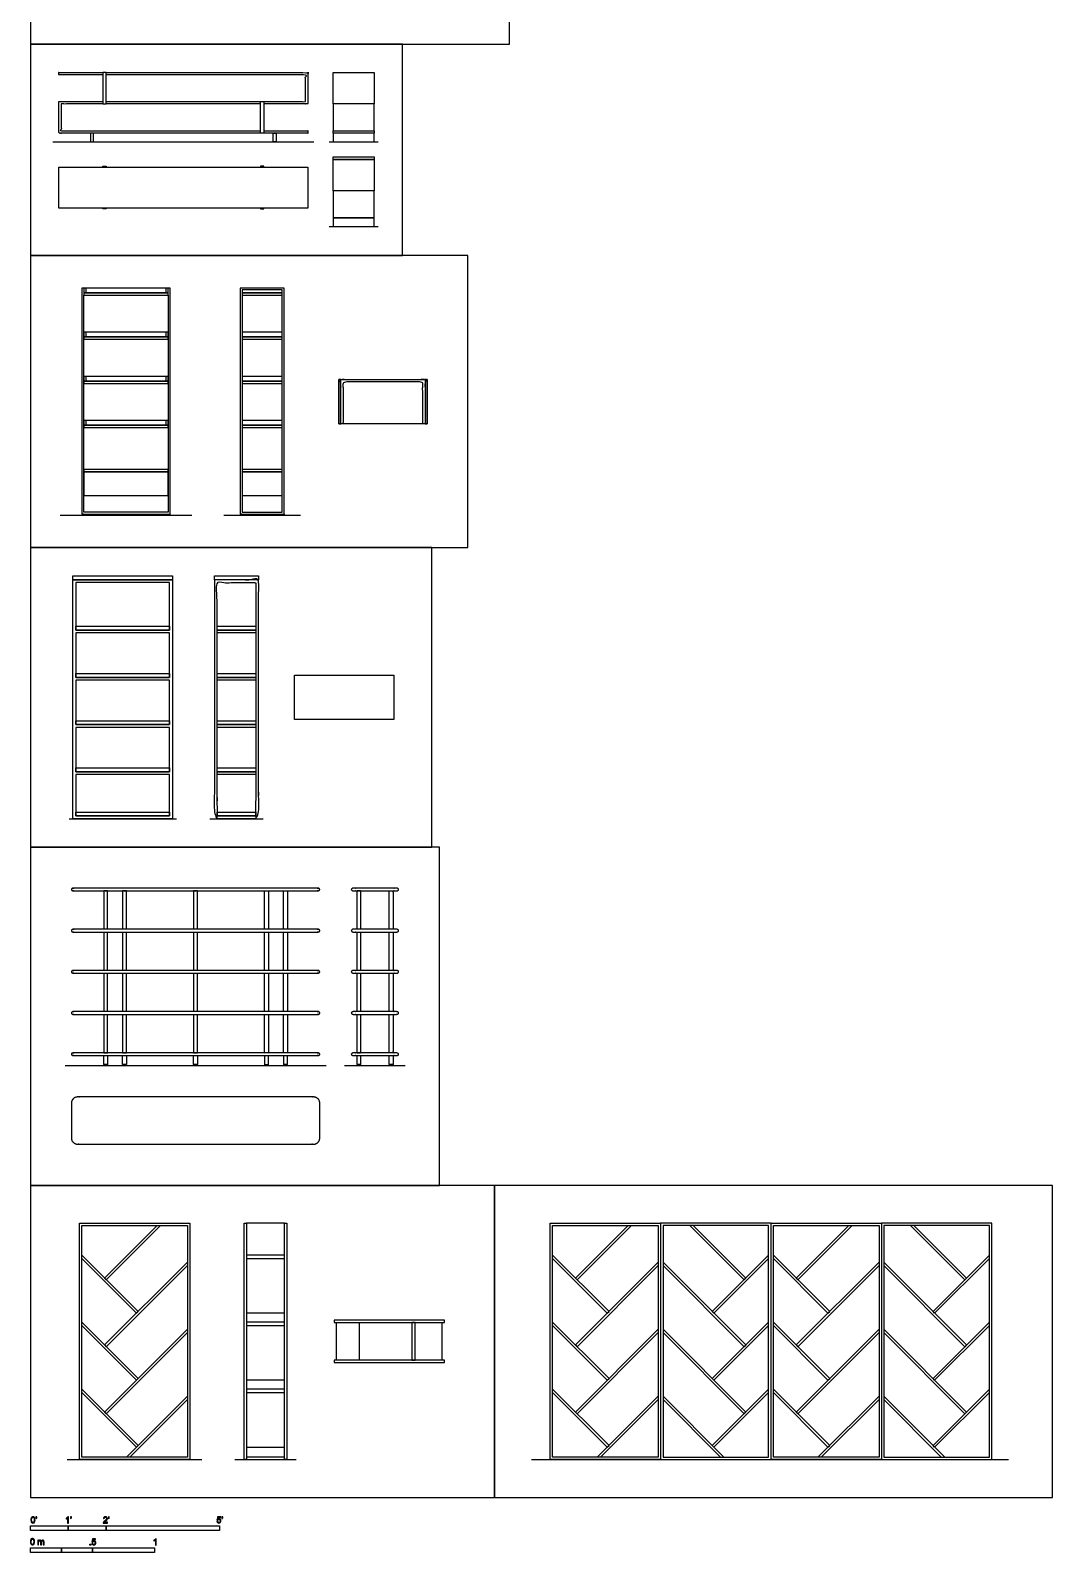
# Model space of a CAD drawing. Header units: millimetres. Extents: x 0.1 to 32.5, y -0.4 to 24.1.
# Drawn here: x 0.09 to 8.32, y -0.36 to 11.9 of the extents above; entities that cross this region are included whole.
import ezdxf

# ---------------------------------------------------------------- set-up
doc = ezdxf.new("R2010")
doc.units = ezdxf.units.MM
for name, color, linetype, true_color in [('2D$AG-DIAGRAM', 7, 'Continuous', 0xfecc66), ('2D$AG-FURNITURE', 7, 'Continuous', 0x66ccff), ('2D$N-SYMB', 7, 'Continuous', 0x800040), ('2D$X-VPRT', 6, 'Continuous', 0xff00ff)]:
    doc.layers.add(name, color=color, linetype=linetype, true_color=true_color)

msp = doc.modelspace()

# ---------------------------------------------------------------- linework, layer by layer
at = {"layer": '2D$AG-DIAGRAM'}
for points in [[(0.27, 11.003), (2.372, 11.003)], [(2.496, 11.003), (2.89, 11.003)], [(2.496, 10.321), (2.89, 10.321)], [(0.328, 7.996), (1.388, 7.996)], [(1.647, 7.996), (2.266, 7.996)], [(0.4, 5.55), (1.265, 5.55)], [(1.535, 5.55), (1.963, 5.55)], [(0.368, 3.563), (2.471, 3.563)], [(2.62, 3.563), (3.108, 3.563)], [(0.386, 0.388), (1.471, 0.388)], [(1.737, 0.388), (2.23, 0.388)], [(4.125, 0.388), (7.969, 0.388)]]:
    msp.add_lwpolyline(points, dxfattribs=at)
at = {"layer": '2D$AG-FURNITURE'}
msp.add_line((1.831, 0.487), (2.136, 0.487), dxfattribs=at)
for points in [[(0.673, 11.307), (0.699, 11.307), (0.699, 11.561), (0.673, 11.561)], [(2.528, 11.561), (2.858, 11.561), (2.858, 11.307), (2.528, 11.307)], [(1.969, 11.072), (1.943, 11.072), (1.943, 11.326), (1.969, 11.326)], [(2.858, 11.091), (2.858, 11.307), (2.528, 11.307), (2.528, 11.091)], [(0.572, 11.072), (0.572, 11.003), (0.597, 11.003), (0.597, 11.072)], [(2.07, 11.072), (2.07, 11.003), (2.045, 11.003), (2.045, 11.072)], [(2.528, 11.072), (2.528, 11.091), (2.858, 11.091), (2.858, 11.072)], [(2.528, 11.003), (2.858, 11.003), (2.858, 11.072), (2.528, 11.072)], [(0.318, 10.799), (2.324, 10.799), (2.324, 10.469), (0.318, 10.469)], [(0.673, 10.806), (0.699, 10.806), (0.699, 10.799), (0.673, 10.799)], [(1.969, 10.806), (1.943, 10.806), (1.943, 10.799), (1.969, 10.799)], [(2.528, 10.861), (2.528, 10.88), (2.858, 10.88), (2.858, 10.861)], [(2.528, 10.861), (2.858, 10.861), (2.858, 10.607), (2.528, 10.607)], [(2.858, 10.391), (2.858, 10.607), (2.528, 10.607), (2.528, 10.391)], [(0.673, 10.469), (0.699, 10.469), (0.699, 10.463), (0.673, 10.463)], [(1.969, 10.469), (1.943, 10.469), (1.943, 10.463), (1.969, 10.463)], [(2.528, 10.321), (2.858, 10.321), (2.858, 10.391), (2.528, 10.391)], [(0.519, 9.824), (0.519, 9.786), (1.198, 9.786), (1.198, 9.824)], [(0.538, 9.824), (0.519, 9.824), (0.519, 9.786), (0.538, 9.786)], [(1.198, 9.824), (1.179, 9.824), (1.179, 9.786), (1.198, 9.786)], [(1.779, 9.824), (1.779, 8.002), (2.134, 8.002), (2.134, 9.824)], [(1.794, 9.809), (1.794, 8.018), (2.118, 8.018), (2.118, 9.809)], [(1.794, 9.809), (1.794, 9.786), (2.118, 9.786), (2.118, 9.809)], [(0.519, 9.786), (0.519, 9.767), (1.198, 9.767), (1.198, 9.786)], [(0.519, 9.767), (1.198, 9.767), (1.198, 8.018), (0.519, 8.018)], [(1.794, 9.786), (1.794, 9.767), (2.118, 9.767), (2.118, 9.786)], [(0.519, 9.469), (0.519, 9.431), (1.198, 9.431), (1.198, 9.469)], [(0.538, 9.469), (0.519, 9.469), (0.519, 9.431), (0.538, 9.431)], [(1.198, 9.469), (1.179, 9.469), (1.179, 9.431), (1.198, 9.431)], [(1.794, 9.469), (1.794, 9.431), (2.118, 9.431), (2.118, 9.469)], [(0.519, 9.431), (0.519, 9.412), (1.198, 9.412), (1.198, 9.431)], [(1.794, 9.431), (1.794, 9.412), (2.118, 9.412), (2.118, 9.431)], [(0.519, 9.113), (0.519, 9.075), (1.198, 9.075), (1.198, 9.113)], [(0.538, 9.113), (0.519, 9.113), (0.519, 9.075), (0.538, 9.075)], [(0.519, 9.075), (0.519, 9.056), (1.198, 9.056), (1.198, 9.075)], [(1.198, 9.113), (1.179, 9.113), (1.179, 9.075), (1.198, 9.075)], [(1.794, 9.113), (1.794, 9.075), (2.118, 9.075), (2.118, 9.113)], [(1.794, 9.075), (1.794, 9.056), (2.118, 9.056), (2.118, 9.075)], [(2.573, 9.088), (3.284, 9.088), (3.284, 8.732), (2.573, 8.732)], [(2.573, 8.732), (2.589, 8.732), (2.589, 9.088), (2.573, 9.088)], [(3.268, 8.732), (3.284, 8.732), (3.284, 9.088), (3.268, 9.088)], [(0.519, 8.758), (0.519, 8.72), (1.198, 8.72), (1.198, 8.758)], [(0.538, 8.758), (0.519, 8.758), (0.519, 8.72), (0.538, 8.72)], [(0.519, 8.72), (0.519, 8.7), (1.198, 8.7), (1.198, 8.72)], [(1.198, 8.758), (1.179, 8.758), (1.179, 8.72), (1.198, 8.72)], [(1.794, 8.758), (1.794, 8.72), (2.118, 8.72), (2.118, 8.758)], [(1.794, 8.72), (1.794, 8.7), (2.118, 8.7), (2.118, 8.72)], [(0.519, 8.364), (0.519, 8.345), (1.198, 8.345), (1.198, 8.364)], [(0.519, 8.345), (0.519, 8.154), (1.198, 8.154), (1.198, 8.345)], [(1.794, 8.364), (1.794, 8.345), (2.118, 8.345), (2.118, 8.364)], [(1.794, 8.345), (1.794, 8.154), (2.118, 8.154), (2.118, 8.345)], [(0.505, 8.002), (0.505, 7.996), (0.516, 7.996), (0.516, 8.002)], [(1.211, 8.002), (1.211, 7.996), (1.201, 7.996), (1.201, 8.002)], [(1.781, 8.002), (1.781, 7.996), (1.792, 7.996), (1.792, 8.002)], [(2.132, 8.002), (2.132, 7.996), (2.121, 7.996), (2.121, 8.002)], [(0.432, 7.506), (1.233, 7.506), (1.233, 7.474), (0.432, 7.474)], [(1.571, 7.506), (1.927, 7.506), (1.927, 7.474), (1.571, 7.474)], [(0.432, 7.474), (1.233, 7.474), (1.233, 5.55), (0.432, 5.55)], [(0.455, 7.068), (1.21, 7.068), (1.21, 7.452), (0.455, 7.452)], [(0.455, 7.1), (1.21, 7.1), (1.21, 7.068), (0.455, 7.068)], [(0.455, 6.688), (1.21, 6.688), (1.21, 7.046), (0.455, 7.046)], [(1.593, 7.1), (1.904, 7.1), (1.904, 7.068), (1.593, 7.068)], [(1.593, 7.068), (1.904, 7.068), (1.904, 7.046), (1.593, 7.046)], [(0.455, 6.72), (1.21, 6.72), (1.21, 6.688), (0.455, 6.688)], [(0.455, 6.666), (0.455, 6.308), (1.21, 6.308), (1.21, 6.666)], [(1.593, 6.72), (1.904, 6.72), (1.904, 6.688), (1.593, 6.688)], [(1.593, 6.688), (1.904, 6.688), (1.904, 6.666), (1.593, 6.666)], [(2.216, 6.706), (3.016, 6.706), (3.016, 6.35), (2.216, 6.35)], [(0.455, 6.339), (1.21, 6.339), (1.21, 6.308), (0.455, 6.308)], [(0.455, 6.285), (0.455, 5.927), (1.21, 5.927), (1.21, 6.285)], [(1.593, 6.339), (1.904, 6.339), (1.904, 6.308), (1.593, 6.308)], [(1.593, 6.308), (1.904, 6.308), (1.904, 6.285), (1.593, 6.285)], [(0.455, 5.959), (1.21, 5.959), (1.21, 5.927), (0.455, 5.927)], [(0.455, 5.905), (0.455, 5.572), (1.21, 5.572), (1.21, 5.905)], [(1.593, 5.959), (1.904, 5.959), (1.904, 5.927), (1.593, 5.927)], [(1.593, 5.927), (1.904, 5.927), (1.904, 5.905), (1.593, 5.905)], [(0.455, 5.604), (1.21, 5.604), (1.21, 5.572), (0.455, 5.572)], [(1.593, 5.604), (1.904, 5.604), (1.904, 5.572), (1.593, 5.572)], [(1.593, 5.572), (1.904, 5.572), (1.904, 5.55), (1.593, 5.55)], [(0.682, 3.569), (0.709, 3.569), (0.709, 3.563), (0.682, 3.563)], [(1.406, 3.569), (1.433, 3.569), (1.433, 3.563), (1.406, 3.563)], [(2.157, 3.569), (2.13, 3.569), (2.13, 3.563), (2.157, 3.563)], [(2.747, 3.569), (2.721, 3.569), (2.721, 3.563), (2.747, 3.563)], [(2.981, 3.569), (3.008, 3.569), (3.008, 3.563), (2.981, 3.563)], [(0.484, 0.388), (0.484, 2.293), (1.373, 2.293), (1.373, 0.388)], [(0.503, 0.407), (0.503, 2.274), (1.354, 2.274), (1.354, 0.407)], [(1.831, 2.293), (1.831, 0.388), (1.812, 0.388), (1.812, 2.293)], [(2.155, 2.293), (2.155, 0.388), (2.136, 0.388), (2.136, 2.293)], [(4.277, 0.388), (4.277, 2.293), (5.166, 2.293), (5.166, 0.388)], [(4.296, 0.407), (4.296, 2.274), (5.147, 2.274), (5.147, 0.407)], [(6.055, 0.388), (6.055, 2.293), (5.166, 2.293), (5.166, 0.388)], [(6.036, 0.407), (6.036, 2.274), (5.185, 2.274), (5.185, 0.407)], [(6.055, 0.388), (6.055, 2.293), (6.944, 2.293), (6.944, 0.388)], [(6.074, 0.407), (6.074, 2.274), (6.925, 2.274), (6.925, 0.407)], [(7.833, 0.388), (7.833, 2.293), (6.944, 2.293), (6.944, 0.388)], [(7.814, 0.407), (7.814, 2.274), (6.963, 2.274), (6.963, 0.407)], [(2.136, 2.007), (2.136, 2.034), (1.831, 2.034), (1.831, 2.007)], [(2.136, 1.468), (2.136, 1.495), (1.831, 1.495), (1.831, 1.468)], [(2.536, 1.492), (3.425, 1.492), (3.425, 1.512), (2.536, 1.512)], [(3.162, 1.188), (3.189, 1.188), (3.189, 1.492), (3.162, 1.492)], [(2.536, 1.169), (3.425, 1.169), (3.425, 1.188), (2.536, 1.188)], [(2.136, 0.928), (2.136, 0.955), (1.831, 0.955), (1.831, 0.928)], [(2.136, 0.388), (2.136, 0.407), (1.831, 0.407), (1.831, 0.388)]]:
    msp.add_lwpolyline(points, close=True, dxfattribs=at)
for points in [[(0.519, 9.824), (0.503, 9.824), (0.503, 8.002), (1.214, 8.002), (1.214, 9.824), (1.198, 9.824)], [(0.711, 4.66), (0.711, 4.969), (0.68, 4.969), (0.68, 4.66)], [(1.435, 4.66), (1.435, 4.969), (1.404, 4.969), (1.404, 4.66)], [(2.128, 4.66), (2.128, 4.969), (2.159, 4.969), (2.159, 4.66)], [(0.68, 4.637), (0.68, 4.328)], [(0.711, 4.328), (0.711, 4.637)], [(0.832, 4.637), (0.832, 4.328)], [(0.864, 4.328), (0.864, 4.637)], [(1.404, 4.637), (1.404, 4.328)], [(1.435, 4.328), (1.435, 4.637)], [(1.975, 4.328), (1.975, 4.637)], [(2.007, 4.637), (2.007, 4.328)], [(2.128, 4.328), (2.128, 4.637)], [(2.159, 4.637), (2.159, 4.328)], [(0.68, 4.306), (0.68, 3.996)], [(0.711, 3.996), (0.711, 4.306)], [(0.832, 4.306), (0.832, 3.996)], [(0.864, 3.996), (0.864, 4.306)], [(1.404, 4.306), (1.404, 3.996)], [(1.435, 3.996), (1.435, 4.306)], [(1.975, 3.996), (1.975, 4.306)], [(2.007, 4.306), (2.007, 3.996)], [(2.128, 3.996), (2.128, 4.306)], [(2.159, 4.306), (2.159, 3.996)], [(0.68, 3.974), (0.68, 3.664), (0.711, 3.664), (0.711, 3.974)], [(1.404, 3.974), (1.404, 3.664), (1.435, 3.664), (1.435, 3.974)], [(2.159, 3.974), (2.159, 3.664), (2.128, 3.664), (2.128, 3.974)], [(0.711, 3.642), (0.711, 3.569), (0.68, 3.569), (0.68, 3.642)], [(1.435, 3.642), (1.435, 3.569), (1.404, 3.569), (1.404, 3.642)], [(2.128, 3.642), (2.128, 3.569), (2.159, 3.569), (2.159, 3.642)], [(2.718, 3.642), (2.718, 3.569), (2.75, 3.569), (2.75, 3.642)], [(3.01, 3.642), (3.01, 3.569), (2.978, 3.569), (2.978, 3.642)], [(1.11, 2.274), (0.687, 1.85), (0.7, 1.837), (1.137, 2.274)], [(2.136, 2.293), (1.831, 2.293)], [(4.903, 2.274), (4.48, 1.85), (4.493, 1.837), (4.93, 2.274)], [(5.428, 2.274), (5.851, 1.85), (5.838, 1.837), (5.401, 2.274)], [(6.681, 2.274), (6.258, 1.85), (6.271, 1.837), (6.708, 2.274)], [(7.206, 2.274), (7.629, 1.85), (7.616, 1.837), (7.179, 2.274)], [(0.503, 2.007), (0.943, 1.567), (0.957, 1.58), (0.503, 2.034)], [(1.354, 1.977), (0.687, 1.311), (0.7, 1.297), (1.354, 1.95)], [(4.296, 2.007), (4.736, 1.567), (4.75, 1.58), (4.296, 2.034)], [(5.147, 1.977), (4.48, 1.311), (4.493, 1.297), (5.147, 1.95)], [(5.185, 1.977), (5.851, 1.311), (5.838, 1.297), (5.185, 1.95)], [(6.036, 2.007), (5.595, 1.567), (5.582, 1.58), (6.036, 2.034)], [(6.074, 2.007), (6.514, 1.567), (6.528, 1.58), (6.074, 2.034)], [(6.925, 1.977), (6.258, 1.311), (6.271, 1.297), (6.925, 1.95)], [(6.963, 1.977), (7.629, 1.311), (7.616, 1.297), (6.963, 1.95)], [(7.814, 2.007), (7.373, 1.567), (7.36, 1.58), (7.814, 2.034)], [(0.503, 1.468), (0.943, 1.027), (0.957, 1.041), (0.503, 1.495)], [(2.136, 1.567), (1.831, 1.567)], [(2.555, 1.188), (2.555, 1.492)], [(2.739, 1.188), (2.739, 1.492)], [(3.406, 1.188), (3.406, 1.492)], [(4.296, 1.468), (4.736, 1.027), (4.75, 1.041), (4.296, 1.495)], [(6.036, 1.468), (5.595, 1.027), (5.582, 1.041), (6.036, 1.495)], [(6.074, 1.468), (6.514, 1.027), (6.528, 1.041), (6.074, 1.495)], [(7.814, 1.468), (7.373, 1.027), (7.36, 1.041), (7.814, 1.495)], [(1.354, 1.438), (0.687, 0.771), (0.7, 0.757), (1.354, 1.411)], [(5.147, 1.438), (4.48, 0.771), (4.493, 0.757), (5.147, 1.411)], [(5.185, 1.438), (5.851, 0.771), (5.838, 0.757), (5.185, 1.411)], [(6.925, 1.438), (6.258, 0.771), (6.271, 0.757), (6.925, 1.411)], [(6.963, 1.438), (7.629, 0.771), (7.616, 0.757), (6.963, 1.411)], [(2.136, 1.027), (1.831, 1.027)], [(0.503, 0.928), (0.943, 0.487), (0.957, 0.501), (0.503, 0.955)], [(1.354, 0.898), (0.862, 0.407)], [(0.889, 0.407), (1.354, 0.871)], [(4.296, 0.928), (4.736, 0.487), (4.75, 0.501), (4.296, 0.955)], [(5.147, 0.898), (4.655, 0.407)], [(4.682, 0.407), (5.147, 0.871)], [(5.185, 0.898), (5.676, 0.407)], [(5.649, 0.407), (5.185, 0.871)], [(6.036, 0.928), (5.595, 0.487), (5.582, 0.501), (6.036, 0.955)], [(6.074, 0.928), (6.514, 0.487), (6.528, 0.501), (6.074, 0.955)], [(6.925, 0.898), (6.433, 0.407)], [(6.46, 0.407), (6.925, 0.871)], [(6.963, 0.898), (7.454, 0.407)], [(7.427, 0.407), (6.963, 0.871)], [(7.814, 0.928), (7.373, 0.487), (7.36, 0.501), (7.814, 0.955)]]:
    msp.add_lwpolyline(points, dxfattribs=at)
for points, knots in [([(0.673, 11.542), (0.496, 11.542), (0.318, 11.542), (0.318, 11.552), (0.318, 11.561), (0.496, 11.561), (0.673, 11.561)], [12.645833, 12.645833, 12.645833, 13.8125, 13.8125, 13.875, 13.875, 15.041667, 15.041667, 15.041667]), ([(0.699, 11.561), (1.512, 11.561), (2.324, 11.561), (2.324, 11.552), (2.324, 11.542), (2.324, 11.425), (2.324, 11.307), (2.315, 11.307), (2.305, 11.307), (2.137, 11.307), (1.969, 11.307)], [15.125, 15.125, 15.125, 20.458333, 20.458333, 20.520833, 20.520833, 21.291667, 21.291667, 21.354167, 21.354167, 22.468916, 22.468916, 22.468916]), ([(1.969, 11.326), (2.137, 11.326), (2.305, 11.326), (2.305, 11.434), (2.305, 11.542), (1.502, 11.542), (0.699, 11.542)], [48.176318, 48.176318, 48.176318, 49.291068, 49.291068, 49.999401, 49.999401, 55.270234, 55.270234, 55.270234]), ([(1.943, 11.072), (1.14, 11.072), (0.337, 11.072), (0.327, 11.072), (0.318, 11.072), (0.318, 11.19), (0.318, 11.307), (0.318, 11.317), (0.318, 11.326), (0.496, 11.326), (0.673, 11.326)], [36.490548, 36.490548, 36.490548, 41.811901, 41.811901, 41.874401, 41.874401, 42.645234, 42.645234, 42.707734, 42.707734, 43.885583, 43.885583, 43.885583]), ([(0.673, 11.307), (0.505, 11.307), (0.337, 11.307), (0.337, 11.199), (0.337, 11.091), (1.14, 11.091), (1.943, 11.091)], [26.759651, 26.759651, 26.759651, 27.874401, 27.874401, 28.582734, 28.582734, 33.904087, 33.904087, 33.904087]), ([(1.969, 11.091), (2.147, 11.091), (2.324, 11.091), (2.324, 11.082), (2.324, 11.072), (2.147, 11.072), (1.969, 11.072)], [33.988219, 33.988219, 33.988219, 35.166068, 35.166068, 35.228568, 35.228568, 36.406416, 36.406416, 36.406416]), ([(3.249, 8.732), (3.259, 8.732), (3.268, 8.732), (3.268, 8.91), (3.268, 9.088), (3.259, 9.088), (3.249, 9.088), (2.929, 9.088), (2.608, 9.088), (2.598, 9.088), (2.589, 9.088), (2.589, 8.91), (2.589, 8.732), (2.598, 8.732), (2.608, 8.732), (2.608, 8.901), (2.608, 9.069), (2.929, 9.069), (3.249, 9.069), (3.249, 8.901), (3.249, 8.732)], [0, 0, 0, 0.0625, 0.0625, 1.582527, 1.582527, 1.645027, 1.645027, 3.14281, 3.14281, 3.20531, 3.20531, 4.725337, 4.725337, 4.787837, 4.787837, 6.226434, 6.226434, 7.724217, 7.724217, 9.162814, 9.162814, 9.162814]), ([(1.571, 7.474), (1.749, 7.474), (1.927, 7.474), (1.927, 6.512), (1.927, 5.55), (1.915, 5.55), (1.904, 5.55), (1.904, 6.501), (1.904, 7.452), (1.749, 7.452), (1.593, 7.452), (1.593, 6.501), (1.593, 5.55), (1.582, 5.55), (1.571, 5.55), (1.571, 6.512), (1.571, 7.474)], [0, 0, 0, 2.625, 2.625, 8.9375, 8.9375, 9.101562, 9.101562, 15.268229, 15.268229, 17.565104, 17.565104, 23.731771, 23.731771, 23.895833, 23.895833, 30.208333, 30.208333, 30.208333]), ([(0.864, 4.66), (0.864, 4.814), (0.864, 4.969), (0.848, 4.969), (0.832, 4.969), (0.832, 4.814), (0.832, 4.66)], [12.140625, 12.140625, 12.140625, 13.15625, 13.15625, 13.260417, 13.260417, 14.276042, 14.276042, 14.276042]), ([(1.975, 4.66), (1.975, 4.814), (1.975, 4.969), (1.991, 4.969), (2.007, 4.969), (2.007, 4.814), (2.007, 4.66)], [12.140625, 12.140625, 12.140625, 13.15625, 13.15625, 13.260417, 13.260417, 14.276042, 14.276042, 14.276042]), ([(2.75, 4.66), (2.75, 4.814), (2.75, 4.969), (2.734, 4.969), (2.718, 4.969), (2.718, 4.814), (2.718, 4.66)], [4.1029881, 4.1029881, 4.1029881, 4.3229167, 4.3229167, 4.4270833, 4.4270833, 4.6470119, 4.6470119, 4.6470119]), ([(2.978, 4.66), (2.978, 4.814), (2.978, 4.969), (2.994, 4.969), (3.01, 4.969), (3.01, 4.814), (3.01, 4.66)], [2.0404881, 2.0404881, 2.0404881, 2.2604167, 2.2604167, 2.3645833, 2.3645833, 2.5845119, 2.5845119, 2.5845119]), ([(0.832, 3.974), (0.832, 3.819), (0.832, 3.664), (0.848, 3.664), (0.864, 3.664), (0.864, 3.819), (0.864, 3.974)], [7.755208, 7.755208, 7.755208, 8.770833, 8.770833, 8.875, 8.875, 9.890625, 9.890625, 9.890625]), ([(2.007, 3.974), (2.007, 3.819), (2.007, 3.664), (1.991, 3.664), (1.975, 3.664), (1.975, 3.819), (1.975, 3.974)], [7.755208, 7.755208, 7.755208, 8.770833, 8.770833, 8.875, 8.875, 9.890625, 9.890625, 9.890625]), ([(2.718, 3.974), (2.718, 3.819), (2.718, 3.664), (2.734, 3.664), (2.75, 3.664), (2.75, 3.819), (2.75, 3.974)], [3.0717381, 3.0717381, 3.0717381, 3.2916667, 3.2916667, 3.3958333, 3.3958333, 3.6157619, 3.6157619, 3.6157619]), ([(3.01, 3.974), (3.01, 3.819), (3.01, 3.664), (2.994, 3.664), (2.978, 3.664), (2.978, 3.819), (2.978, 3.974)], [3.0717381, 3.0717381, 3.0717381, 3.2916667, 3.2916667, 3.3958333, 3.3958333, 3.6157619, 3.6157619, 3.6157619]), ([(0.864, 3.642), (0.864, 3.605), (0.864, 3.569), (0.848, 3.569), (0.832, 3.569), (0.832, 3.605), (0.832, 3.642)], [4.3645833, 4.3645833, 4.3645833, 4.625, 4.625, 4.7291667, 4.7291667, 4.9895833, 4.9895833, 4.9895833]), ([(0.835, 3.569), (0.848, 3.569), (0.861, 3.569), (0.861, 3.566), (0.861, 3.563), (0.848, 3.563), (0.835, 3.563), (0.835, 3.566), (0.835, 3.569)], [0, 0, 0, 0.0520833, 0.0520833, 0.0729167, 0.0729167, 0.125, 0.125, 0.1458333, 0.1458333, 0.1458333]), ([(1.975, 3.642), (1.975, 3.605), (1.975, 3.569), (1.991, 3.569), (2.007, 3.569), (2.007, 3.605), (2.007, 3.642)], [4.3645833, 4.3645833, 4.3645833, 4.625, 4.625, 4.7291667, 4.7291667, 4.9895833, 4.9895833, 4.9895833]), ([(2.004, 3.569), (1.991, 3.569), (1.978, 3.569), (1.978, 3.566), (1.978, 3.563), (1.991, 3.563), (2.004, 3.563), (2.004, 3.566), (2.004, 3.569)], [0, 0, 0, 0.0520833, 0.0520833, 0.0729167, 0.0729167, 0.125, 0.125, 0.1458333, 0.1458333, 0.1458333])]:
    msp.add_open_spline(points, degree=2, knots=knots, dxfattribs=at)
for points in [[(0.699, 11.326), (1.321, 11.326), (1.943, 11.326)], [(1.943, 11.307), (1.321, 11.307), (0.699, 11.307)], [(2.718, 4.637), (2.718, 4.483), (2.718, 4.328)], [(2.75, 4.328), (2.75, 4.483), (2.75, 4.637)], [(2.978, 4.328), (2.978, 4.483), (2.978, 4.637)], [(3.01, 4.637), (3.01, 4.483), (3.01, 4.328)], [(2.718, 4.306), (2.718, 4.151), (2.718, 3.996)], [(2.75, 3.996), (2.75, 4.151), (2.75, 4.306)], [(2.978, 3.996), (2.978, 4.151), (2.978, 4.306)], [(3.01, 4.306), (3.01, 4.151), (3.01, 3.996)]]:
    msp.add_open_spline(points, degree=2, dxfattribs=at)
for points, weights, knots in [([(0.419, 4.98), (0.419, 4.991), (0.437, 4.991), (1.42, 4.991), (2.402, 4.991), (2.42, 4.991), (2.42, 4.98), (2.42, 4.969), (2.402, 4.969), (1.42, 4.969), (0.437, 4.969), (0.419, 4.969), (0.419, 4.98)], [1, 0.707106781187, 1, 1, 1, 0.707106781187, 1, 0.707106781185, 1, 1, 1, 0.707106781185, 1], [0, 0, 0, 0.057269, 0.057269, 4.484352, 4.484352, 4.541621, 4.541621, 4.598889, 4.598889, 9.025973, 9.025973, 9.083241, 9.083241, 9.083241]), ([(2.674, 4.98), (2.674, 4.991), (2.691, 4.991), (2.864, 4.991), (3.037, 4.991), (3.055, 4.991), (3.055, 4.98), (3.055, 4.969), (3.037, 4.969), (2.864, 4.969), (2.691, 4.969), (2.674, 4.969), (2.674, 4.98)], [1, 0.707106781187, 1, 1, 1, 0.707106781187, 1, 0.707106781185, 1, 1, 1, 0.707106781185, 1], [0, 0, 0, 0.057269, 0.057269, 4.484352, 4.484352, 4.541621, 4.541621, 4.598889, 4.598889, 9.025973, 9.025973, 9.083241, 9.083241, 9.083241]), ([(0.419, 4.648), (0.419, 4.66), (0.437, 4.66), (1.42, 4.66), (2.402, 4.66), (2.42, 4.66), (2.42, 4.648), (2.42, 4.637), (2.402, 4.637), (1.42, 4.637), (0.437, 4.637), (0.419, 4.637), (0.419, 4.648)], [1, 0.707106781187, 1, 1, 1, 0.707106781187, 1, 0.707106781185, 1, 1, 1, 0.707106781185, 1], [0, 0, 0, 0.057269, 0.057269, 4.484352, 4.484352, 4.541621, 4.541621, 4.598889, 4.598889, 9.025973, 9.025973, 9.083241, 9.083241, 9.083241]), ([(2.674, 4.648), (2.674, 4.66), (2.691, 4.66), (2.864, 4.66), (3.037, 4.66), (3.055, 4.66), (3.055, 4.648), (3.055, 4.637), (3.037, 4.637), (2.864, 4.637), (2.691, 4.637), (2.674, 4.637), (2.674, 4.648)], [1, 0.707106781187, 1, 1, 1, 0.707106781187, 1, 0.707106781185, 1, 1, 1, 0.707106781185, 1], [0, 0, 0, 0.057269, 0.057269, 4.484352, 4.484352, 4.541621, 4.541621, 4.598889, 4.598889, 9.025973, 9.025973, 9.083241, 9.083241, 9.083241]), ([(0.419, 4.317), (0.419, 4.328), (0.437, 4.328), (1.42, 4.328), (2.402, 4.328), (2.42, 4.328), (2.42, 4.317), (2.42, 4.306), (2.402, 4.306), (1.42, 4.306), (0.437, 4.306), (0.419, 4.306), (0.419, 4.317)], [1, 0.707106781187, 1, 1, 1, 0.707106781187, 1, 0.707106781185, 1, 1, 1, 0.707106781185, 1], [0, 0, 0, 0.057269, 0.057269, 4.484352, 4.484352, 4.541621, 4.541621, 4.598889, 4.598889, 9.025973, 9.025973, 9.083241, 9.083241, 9.083241]), ([(2.674, 4.317), (2.674, 4.328), (2.691, 4.328), (2.864, 4.328), (3.037, 4.328), (3.055, 4.328), (3.055, 4.317), (3.055, 4.306), (3.037, 4.306), (2.864, 4.306), (2.691, 4.306), (2.674, 4.306), (2.674, 4.317)], [1, 0.707106781187, 1, 1, 1, 0.707106781187, 1, 0.707106781185, 1, 1, 1, 0.707106781185, 1], [0, 0, 0, 0.057269, 0.057269, 4.484352, 4.484352, 4.541621, 4.541621, 4.598889, 4.598889, 9.025973, 9.025973, 9.083241, 9.083241, 9.083241]), ([(0.419, 3.985), (0.419, 3.996), (0.437, 3.996), (1.42, 3.996), (2.402, 3.996), (2.42, 3.996), (2.42, 3.985), (2.42, 3.974), (2.402, 3.974), (1.42, 3.974), (0.437, 3.974), (0.419, 3.974), (0.419, 3.985)], [1, 0.707106781187, 1, 1, 1, 0.707106781187, 1, 0.707106781185, 1, 1, 1, 0.707106781185, 1], [0, 0, 0, 0.057269, 0.057269, 4.484352, 4.484352, 4.541621, 4.541621, 4.598889, 4.598889, 9.025973, 9.025973, 9.083241, 9.083241, 9.083241]), ([(2.674, 3.985), (2.674, 3.996), (2.691, 3.996), (2.864, 3.996), (3.037, 3.996), (3.055, 3.996), (3.055, 3.985), (3.055, 3.974), (3.037, 3.974), (2.864, 3.974), (2.691, 3.974), (2.674, 3.974), (2.674, 3.985)], [1, 0.707106781187, 1, 1, 1, 0.707106781187, 1, 0.707106781185, 1, 1, 1, 0.707106781185, 1], [0, 0, 0, 0.057269, 0.057269, 4.484352, 4.484352, 4.541621, 4.541621, 4.598889, 4.598889, 9.025973, 9.025973, 9.083241, 9.083241, 9.083241]), ([(0.419, 3.653), (0.419, 3.664), (0.437, 3.664), (1.42, 3.664), (2.402, 3.664), (2.42, 3.664), (2.42, 3.653), (2.42, 3.642), (2.402, 3.642), (1.42, 3.642), (0.437, 3.642), (0.419, 3.642), (0.419, 3.653)], [1, 0.707106781187, 1, 1, 1, 0.707106781187, 1, 0.707106781185, 1, 1, 1, 0.707106781185, 1], [0, 0, 0, 0.057269, 0.057269, 4.484352, 4.484352, 4.541621, 4.541621, 4.598889, 4.598889, 9.025973, 9.025973, 9.083241, 9.083241, 9.083241]), ([(2.674, 3.653), (2.674, 3.664), (2.691, 3.664), (2.864, 3.664), (3.037, 3.664), (3.055, 3.664), (3.055, 3.653), (3.055, 3.642), (3.037, 3.642), (2.864, 3.642), (2.691, 3.642), (2.674, 3.642), (2.674, 3.653)], [1, 0.707106781187, 1, 1, 1, 0.707106781187, 1, 0.707106781185, 1, 1, 1, 0.707106781185, 1], [0, 0, 0, 0.057269, 0.057269, 4.484352, 4.484352, 4.541621, 4.541621, 4.598889, 4.598889, 9.025973, 9.025973, 9.083241, 9.083241, 9.083241]), ([(0.419, 3.258), (0.419, 3.309), (0.47, 3.309), (1.42, 3.309), (2.369, 3.309), (2.42, 3.309), (2.42, 3.258), (2.42, 3.118), (2.42, 2.978), (2.42, 2.928), (2.369, 2.928), (1.42, 2.928), (0.47, 2.928), (0.419, 2.928), (0.419, 2.978), (0.419, 3.118), (0.419, 3.258)], [1, 0.707106781187, 1, 1, 1, 0.707106781187, 1, 1, 1, 0.707106781187, 1, 1, 1, 0.707106781187, 1, 1, 1], [0, 0, 0, 0.261799, 0.261799, 6.490966, 6.490966, 6.752765, 6.752765, 7.669432, 7.669432, 7.931231, 7.931231, 14.160398, 14.160398, 14.422198, 14.422198, 15.338864, 15.338864, 15.338864])]:
    msp.add_rational_spline(points, weights, degree=2, knots=knots, dxfattribs=at)
at = {"layer": '2D$N-SYMB'}
for points in [[(0.089, -0.184), (0.089, -0.146), (0.394, -0.146), (0.394, -0.184)], [(0.394, -0.184), (0.394, -0.146), (0.699, -0.146), (0.699, -0.184)], [(0.699, -0.184), (0.699, -0.146), (1.613, -0.146), (1.613, -0.184)], [(0.089, -0.361), (0.089, -0.323), (0.339, -0.323), (0.339, -0.361)], [(0.339, -0.361), (0.339, -0.323), (0.589, -0.323), (0.589, -0.361)], [(0.568, -0.3), (0.568, -0.293), (0.575, -0.293), (0.575, -0.3)], [(0.589, -0.361), (0.589, -0.323), (1.089, -0.323), (1.089, -0.361)]]:
    msp.add_lwpolyline(points, close=True, dxfattribs=at)
for points, knots in [([(0.093, -0.098), (0.093, -0.092), (0.094, -0.087), (0.095, -0.084), (0.096, -0.08), (0.098, -0.077), (0.1, -0.075), (0.103, -0.074), (0.106, -0.072), (0.109, -0.072), (0.112, -0.072), (0.114, -0.073), (0.117, -0.074), (0.119, -0.075), (0.12, -0.077), (0.122, -0.079), (0.123, -0.081), (0.124, -0.083), (0.125, -0.086), (0.125, -0.089), (0.126, -0.093), (0.126, -0.098), (0.126, -0.104), (0.125, -0.109), (0.124, -0.112), (0.123, -0.116), (0.121, -0.119), (0.119, -0.121), (0.116, -0.123), (0.113, -0.123), (0.109, -0.123), (0.104, -0.123), (0.101, -0.122), (0.098, -0.118), (0.095, -0.114), (0.093, -0.108), (0.093, -0.098)], [0, 0, 0, 0, 1, 1, 1, 2, 2, 2, 3, 3, 3, 4, 4, 4, 5, 5, 5, 6, 6, 6, 7, 7, 7, 8, 8, 8, 9, 9, 9, 10, 10, 10, 11, 11, 11, 12, 12, 12, 12]), ([(0.099, -0.098), (0.099, -0.106), (0.1, -0.112), (0.102, -0.114), (0.104, -0.117), (0.107, -0.119), (0.109, -0.119), (0.112, -0.119), (0.115, -0.117), (0.117, -0.114), (0.118, -0.112), (0.12, -0.106), (0.12, -0.098), (0.12, -0.09), (0.118, -0.084), (0.117, -0.082), (0.115, -0.079), (0.112, -0.077), (0.109, -0.077), (0.107, -0.077), (0.104, -0.079), (0.103, -0.081), (0.101, -0.084), (0.099, -0.09), (0.099, -0.098)], [0, 0, 0, 0, 1, 1, 1, 2, 2, 2, 3, 3, 3, 4, 4, 4, 5, 5, 5, 6, 6, 6, 7, 7, 7, 8, 8, 8, 8]), ([(0.133, -0.079), (0.133, -0.077), (0.133, -0.074), (0.133, -0.072), (0.136, -0.072), (0.138, -0.072), (0.14, -0.072), (0.14, -0.074), (0.14, -0.076), (0.14, -0.078), (0.14, -0.081), (0.14, -0.083), (0.139, -0.084), (0.138, -0.086), (0.136, -0.088), (0.134, -0.089), (0.134, -0.088), (0.133, -0.087), (0.133, -0.086), (0.134, -0.086), (0.135, -0.085), (0.135, -0.084), (0.136, -0.083), (0.136, -0.081), (0.136, -0.079), (0.135, -0.079), (0.134, -0.079), (0.133, -0.079)], [0, 0, 0, 0, 1, 1, 1, 2, 2, 2, 3, 3, 3, 4, 4, 4, 5, 5, 5, 6, 6, 6, 7, 7, 7, 8, 8, 8, 9, 9, 9, 9]), ([(0.395, -0.123), (0.393, -0.123), (0.391, -0.123), (0.389, -0.123), (0.389, -0.11), (0.389, -0.097), (0.389, -0.083), (0.388, -0.085), (0.386, -0.086), (0.383, -0.088), (0.381, -0.089), (0.379, -0.09), (0.377, -0.091), (0.377, -0.089), (0.377, -0.087), (0.377, -0.085), (0.38, -0.083), (0.383, -0.081), (0.386, -0.079), (0.388, -0.077), (0.39, -0.075), (0.391, -0.072), (0.393, -0.072), (0.394, -0.072), (0.395, -0.072), (0.395, -0.089), (0.395, -0.106), (0.395, -0.123)], [0, 0, 0, 0, 1, 1, 1, 2, 2, 2, 3, 3, 3, 4, 4, 4, 5, 5, 5, 6, 6, 6, 7, 7, 7, 8, 8, 8, 9, 9, 9, 9]), ([(0.412, -0.079), (0.412, -0.077), (0.412, -0.074), (0.412, -0.072), (0.415, -0.072), (0.417, -0.072), (0.419, -0.072), (0.419, -0.074), (0.419, -0.076), (0.419, -0.078), (0.419, -0.081), (0.419, -0.083), (0.418, -0.084), (0.417, -0.086), (0.415, -0.088), (0.413, -0.089), (0.413, -0.088), (0.412, -0.087), (0.412, -0.086), (0.413, -0.086), (0.414, -0.085), (0.414, -0.084), (0.415, -0.083), (0.415, -0.081), (0.415, -0.079), (0.414, -0.079), (0.413, -0.079), (0.412, -0.079)], [0, 0, 0, 0, 1, 1, 1, 2, 2, 2, 3, 3, 3, 4, 4, 4, 5, 5, 5, 6, 6, 6, 7, 7, 7, 8, 8, 8, 9, 9, 9, 9]), ([(0.709, -0.117), (0.709, -0.119), (0.709, -0.121), (0.709, -0.123), (0.698, -0.123), (0.687, -0.123), (0.676, -0.123), (0.676, -0.121), (0.676, -0.12), (0.677, -0.118), (0.678, -0.116), (0.679, -0.114), (0.681, -0.112), (0.683, -0.11), (0.685, -0.107), (0.689, -0.104), (0.694, -0.1), (0.698, -0.096), (0.7, -0.094), (0.702, -0.091), (0.703, -0.089), (0.703, -0.086), (0.703, -0.084), (0.702, -0.082), (0.7, -0.08), (0.698, -0.078), (0.696, -0.077), (0.693, -0.077), (0.69, -0.077), (0.688, -0.078), (0.686, -0.08), (0.684, -0.082), (0.683, -0.084), (0.683, -0.088), (0.681, -0.087), (0.679, -0.087), (0.677, -0.087), (0.678, -0.082), (0.679, -0.079), (0.682, -0.076), (0.685, -0.074), (0.689, -0.072), (0.693, -0.072), (0.698, -0.072), (0.702, -0.074), (0.705, -0.077), (0.708, -0.079), (0.709, -0.083), (0.709, -0.086), (0.709, -0.088), (0.709, -0.09), (0.708, -0.092), (0.707, -0.094), (0.706, -0.096), (0.704, -0.099), (0.702, -0.101), (0.699, -0.103), (0.694, -0.107), (0.691, -0.11), (0.688, -0.112), (0.687, -0.114), (0.686, -0.114), (0.685, -0.116), (0.685, -0.117), (0.693, -0.117), (0.701, -0.117), (0.709, -0.117)], [0, 0, 0, 0, 1, 1, 1, 2, 2, 2, 3, 3, 3, 4, 4, 4, 5, 5, 5, 6, 6, 6, 7, 7, 7, 8, 8, 8, 9, 9, 9, 10, 10, 10, 11, 11, 11, 12, 12, 12, 13, 13, 13, 14, 14, 14, 15, 15, 15, 16, 16, 16, 17, 17, 17, 18, 18, 18, 19, 19, 19, 20, 20, 20, 21, 21, 21, 22, 22, 22, 22]), ([(0.717, -0.079), (0.717, -0.077), (0.717, -0.074), (0.717, -0.072), (0.719, -0.072), (0.722, -0.072), (0.724, -0.072), (0.724, -0.074), (0.724, -0.076), (0.724, -0.078), (0.724, -0.081), (0.723, -0.083), (0.723, -0.084), (0.722, -0.086), (0.72, -0.088), (0.718, -0.089), (0.718, -0.088), (0.717, -0.087), (0.717, -0.086), (0.718, -0.086), (0.719, -0.085), (0.719, -0.084), (0.72, -0.083), (0.72, -0.081), (0.72, -0.079), (0.719, -0.079), (0.718, -0.079), (0.717, -0.079)], [0, 0, 0, 0, 1, 1, 1, 2, 2, 2, 3, 3, 3, 4, 4, 4, 5, 5, 5, 6, 6, 6, 7, 7, 7, 8, 8, 8, 9, 9, 9, 9]), ([(1.591, -0.11), (1.593, -0.109), (1.596, -0.109), (1.598, -0.109), (1.598, -0.112), (1.599, -0.114), (1.601, -0.116), (1.603, -0.118), (1.605, -0.119), (1.607, -0.119), (1.61, -0.119), (1.613, -0.117), (1.615, -0.115), (1.617, -0.113), (1.618, -0.11), (1.618, -0.106), (1.618, -0.103), (1.617, -0.1), (1.615, -0.098), (1.613, -0.096), (1.61, -0.095), (1.607, -0.095), (1.605, -0.095), (1.604, -0.096), (1.602, -0.096), (1.6, -0.097), (1.599, -0.099), (1.598, -0.1), (1.596, -0.1), (1.594, -0.099), (1.592, -0.099), (1.594, -0.09), (1.596, -0.082), (1.597, -0.073), (1.606, -0.073), (1.614, -0.073), (1.622, -0.073), (1.622, -0.075), (1.622, -0.077), (1.622, -0.079), (1.615, -0.079), (1.609, -0.079), (1.602, -0.079), (1.601, -0.084), (1.6, -0.088), (1.599, -0.093), (1.602, -0.091), (1.606, -0.089), (1.609, -0.089), (1.613, -0.089), (1.617, -0.091), (1.62, -0.094), (1.623, -0.097), (1.624, -0.101), (1.624, -0.106), (1.624, -0.11), (1.623, -0.114), (1.62, -0.117), (1.617, -0.122), (1.613, -0.123), (1.607, -0.123), (1.603, -0.123), (1.599, -0.122), (1.596, -0.12), (1.593, -0.117), (1.592, -0.114), (1.591, -0.11)], [0, 0, 0, 0, 1, 1, 1, 2, 2, 2, 3, 3, 3, 4, 4, 4, 5, 5, 5, 6, 6, 6, 7, 7, 7, 8, 8, 8, 9, 9, 9, 10, 10, 10, 11, 11, 11, 12, 12, 12, 13, 13, 13, 14, 14, 14, 15, 15, 15, 16, 16, 16, 17, 17, 17, 18, 18, 18, 19, 19, 19, 20, 20, 20, 21, 21, 21, 22, 22, 22, 22]), ([(1.632, -0.079), (1.632, -0.077), (1.632, -0.074), (1.632, -0.072), (1.634, -0.072), (1.636, -0.072), (1.638, -0.072), (1.638, -0.074), (1.638, -0.076), (1.638, -0.078), (1.638, -0.081), (1.638, -0.083), (1.637, -0.084), (1.636, -0.086), (1.635, -0.088), (1.632, -0.089), (1.632, -0.088), (1.631, -0.087), (1.631, -0.086), (1.632, -0.086), (1.633, -0.085), (1.634, -0.084), (1.634, -0.083), (1.635, -0.081), (1.635, -0.079), (1.634, -0.079), (1.633, -0.079), (1.632, -0.079)], [0, 0, 0, 0, 1, 1, 1, 2, 2, 2, 3, 3, 3, 4, 4, 4, 5, 5, 5, 6, 6, 6, 7, 7, 7, 8, 8, 8, 9, 9, 9, 9]), ([(0.089, -0.274), (0.089, -0.268), (0.09, -0.263), (0.091, -0.26), (0.092, -0.256), (0.094, -0.253), (0.096, -0.251), (0.099, -0.249), (0.102, -0.248), (0.105, -0.248), (0.108, -0.248), (0.111, -0.249), (0.113, -0.25), (0.115, -0.251), (0.116, -0.253), (0.118, -0.254), (0.119, -0.257), (0.12, -0.259), (0.121, -0.262), (0.121, -0.265), (0.122, -0.269), (0.122, -0.274), (0.122, -0.28), (0.121, -0.285), (0.12, -0.288), (0.119, -0.292), (0.117, -0.295), (0.115, -0.297), (0.112, -0.298), (0.109, -0.299), (0.105, -0.299), (0.101, -0.299), (0.097, -0.298), (0.094, -0.294), (0.091, -0.29), (0.089, -0.283), (0.089, -0.274)], [0, 0, 0, 0, 1, 1, 1, 2, 2, 2, 3, 3, 3, 4, 4, 4, 5, 5, 5, 6, 6, 6, 7, 7, 7, 8, 8, 8, 9, 9, 9, 10, 10, 10, 11, 11, 11, 12, 12, 12, 12]), ([(0.096, -0.274), (0.096, -0.282), (0.096, -0.288), (0.099, -0.29), (0.1, -0.293), (0.103, -0.295), (0.105, -0.295), (0.108, -0.295), (0.111, -0.293), (0.113, -0.29), (0.114, -0.288), (0.116, -0.282), (0.116, -0.274), (0.116, -0.266), (0.114, -0.26), (0.113, -0.257), (0.111, -0.255), (0.108, -0.253), (0.105, -0.253), (0.103, -0.253), (0.1, -0.254), (0.099, -0.257), (0.097, -0.26), (0.096, -0.266), (0.096, -0.274)], [0, 0, 0, 0, 1, 1, 1, 2, 2, 2, 3, 3, 3, 4, 4, 4, 5, 5, 5, 6, 6, 6, 7, 7, 7, 8, 8, 8, 8]), ([(0.149, -0.298), (0.149, -0.286), (0.149, -0.274), (0.149, -0.262), (0.151, -0.262), (0.153, -0.262), (0.155, -0.262), (0.155, -0.264), (0.155, -0.266), (0.155, -0.267), (0.156, -0.266), (0.158, -0.264), (0.159, -0.263), (0.161, -0.262), (0.163, -0.261), (0.166, -0.261), (0.168, -0.261), (0.171, -0.262), (0.172, -0.263), (0.174, -0.264), (0.175, -0.266), (0.176, -0.268), (0.179, -0.263), (0.183, -0.261), (0.187, -0.261), (0.191, -0.261), (0.194, -0.263), (0.196, -0.264), (0.198, -0.267), (0.199, -0.27), (0.199, -0.274), (0.199, -0.282), (0.199, -0.29), (0.199, -0.298), (0.197, -0.298), (0.195, -0.298), (0.192, -0.298), (0.192, -0.291), (0.192, -0.283), (0.192, -0.276), (0.192, -0.273), (0.192, -0.272), (0.192, -0.27), (0.191, -0.269), (0.191, -0.268), (0.189, -0.268), (0.189, -0.267), (0.187, -0.267), (0.186, -0.267), (0.183, -0.267), (0.181, -0.268), (0.18, -0.269), (0.178, -0.271), (0.177, -0.274), (0.177, -0.277), (0.177, -0.284), (0.177, -0.291), (0.177, -0.298), (0.175, -0.298), (0.173, -0.298), (0.171, -0.298), (0.171, -0.291), (0.171, -0.283), (0.171, -0.275), (0.171, -0.272), (0.171, -0.27), (0.169, -0.269), (0.168, -0.267), (0.167, -0.267), (0.164, -0.267), (0.163, -0.267), (0.161, -0.267), (0.16, -0.268), (0.158, -0.269), (0.157, -0.27), (0.156, -0.272), (0.156, -0.274), (0.155, -0.276), (0.155, -0.28), (0.155, -0.286), (0.155, -0.292), (0.155, -0.298), (0.153, -0.298), (0.151, -0.298), (0.149, -0.298)], [0, 0, 0, 0, 1, 1, 1, 2, 2, 2, 3, 3, 3, 4, 4, 4, 5, 5, 5, 6, 6, 6, 7, 7, 7, 8, 8, 8, 9, 9, 9, 10, 10, 10, 11, 11, 11, 12, 12, 12, 13, 13, 13, 14, 14, 14, 15, 15, 15, 16, 16, 16, 17, 17, 17, 18, 18, 18, 19, 19, 19, 20, 20, 20, 21, 21, 21, 22, 22, 22, 23, 23, 23, 24, 24, 24, 25, 25, 25, 26, 26, 26, 27, 27, 27, 28, 28, 28, 28]), ([(0.584, -0.287), (0.586, -0.286), (0.588, -0.286), (0.59, -0.286), (0.591, -0.289), (0.592, -0.291), (0.593, -0.293), (0.595, -0.295), (0.597, -0.296), (0.6, -0.296), (0.603, -0.296), (0.605, -0.294), (0.607, -0.292), (0.609, -0.29), (0.61, -0.287), (0.61, -0.283), (0.61, -0.28), (0.609, -0.277), (0.608, -0.275), (0.605, -0.273), (0.603, -0.272), (0.6, -0.272), (0.598, -0.272), (0.596, -0.272), (0.594, -0.273), (0.593, -0.274), (0.592, -0.275), (0.591, -0.277), (0.589, -0.276), (0.587, -0.276), (0.585, -0.276), (0.586, -0.267), (0.588, -0.259), (0.589, -0.25), (0.598, -0.25), (0.606, -0.25), (0.614, -0.25), (0.614, -0.252), (0.614, -0.254), (0.614, -0.256), (0.608, -0.256), (0.601, -0.256), (0.595, -0.256), (0.594, -0.261), (0.593, -0.265), (0.592, -0.27), (0.595, -0.268), (0.598, -0.266), (0.601, -0.266), (0.606, -0.266), (0.609, -0.268), (0.612, -0.271), (0.615, -0.274), (0.617, -0.278), (0.617, -0.283), (0.617, -0.287), (0.616, -0.291), (0.613, -0.294), (0.61, -0.299), (0.605, -0.3), (0.6, -0.3), (0.595, -0.3), (0.592, -0.299), (0.589, -0.297), (0.586, -0.294), (0.584, -0.291), (0.584, -0.287)], [0, 0, 0, 0, 1, 1, 1, 2, 2, 2, 3, 3, 3, 4, 4, 4, 5, 5, 5, 6, 6, 6, 7, 7, 7, 8, 8, 8, 9, 9, 9, 10, 10, 10, 11, 11, 11, 12, 12, 12, 13, 13, 13, 14, 14, 14, 15, 15, 15, 16, 16, 16, 17, 17, 17, 18, 18, 18, 19, 19, 19, 20, 20, 20, 21, 21, 21, 22, 22, 22, 22]), ([(1.102, -0.3), (1.1, -0.3), (1.098, -0.3), (1.096, -0.3), (1.096, -0.286), (1.096, -0.273), (1.096, -0.26), (1.095, -0.262), (1.092, -0.263), (1.09, -0.265), (1.088, -0.266), (1.086, -0.267), (1.084, -0.268), (1.084, -0.266), (1.084, -0.264), (1.084, -0.262), (1.087, -0.26), (1.09, -0.258), (1.093, -0.256), (1.095, -0.254), (1.097, -0.252), (1.098, -0.249), (1.1, -0.249), (1.101, -0.249), (1.102, -0.249), (1.102, -0.266), (1.102, -0.283), (1.102, -0.3)], [0, 0, 0, 0, 1, 1, 1, 2, 2, 2, 3, 3, 3, 4, 4, 4, 5, 5, 5, 6, 6, 6, 7, 7, 7, 8, 8, 8, 9, 9, 9, 9])]:
    msp.add_open_spline(points, degree=3, knots=knots, dxfattribs=at)
at = {"layer": '2D$X-VPRT'}
for points in [[(0.089, 11.79), (3.948, 11.79), (3.948, 14.203), (0.089, 14.203)], [(0.089, 10.086), (3.086, 10.086), (3.086, 11.79), (0.089, 11.79)], [(0.089, 7.735), (3.614, 7.735), (3.614, 10.086), (0.089, 10.086)], [(0.089, 5.322), (3.323, 5.322), (3.323, 7.735), (0.089, 7.735)], [(0.089, 2.597), (3.385, 2.597), (3.385, 5.322), (0.089, 5.322)], [(0.089, 0.083), (3.828, 0.083), (3.828, 2.597), (0.089, 2.597)], [(3.828, 0.083), (8.323, 0.083), (8.323, 2.597), (3.828, 2.597)]]:
    msp.add_lwpolyline(points, close=True, dxfattribs=at)

doc.saveas('drawing.dxf')
